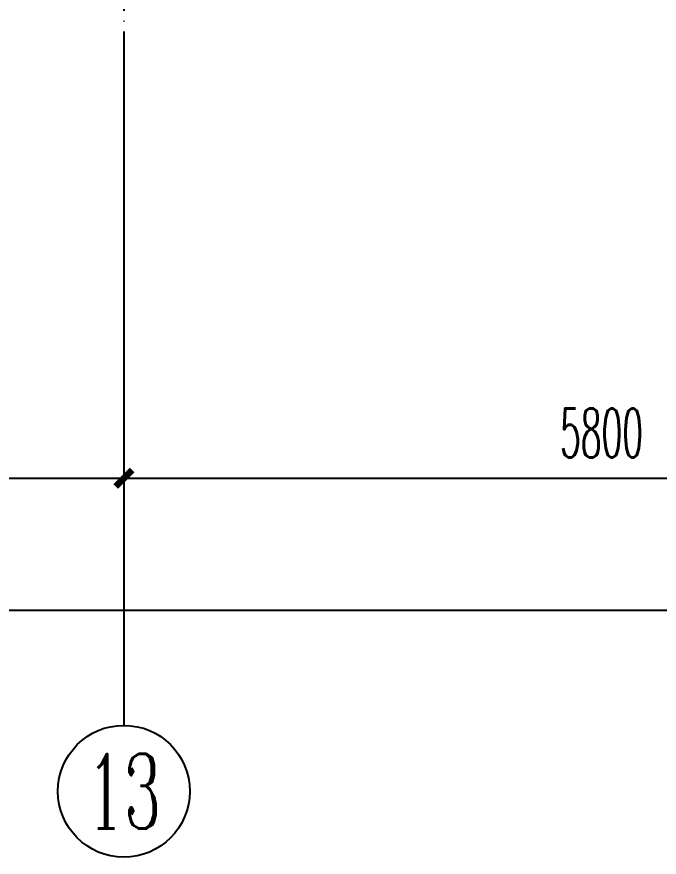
# Model space of a CAD drawing. Extents: x 27938 to 1507990, y 110129 to 923079.
# Drawn here: x 842967 to 846867, y 511441 to 516540 of the extents above; entities that cross this region are included whole.
import ezdxf
from ezdxf.enums import TextEntityAlignment as Align

# ---------------------------------------------------------------- set-up
doc = ezdxf.new("R2010")
doc.units = 0
doc.header["$LTSCALE"] = 1000
doc.header["$MEASUREMENT"] = 0
doc.linetypes.add('DOTE', pattern=[2.42, 2, -0.2, 0.02, -0.2])
for name, color, linetype in [('AXIS', 3, 'Continuous'), ('AXIS_TEXT', 7, 'Continuous'), ('DOTE', 1, 'Continuous')]:
    doc.layers.add(name, color=color, linetype=linetype)
doc.styles.add('_TCH_AXIS', font='COMPLEX', dxfattribs={"bigfont": 'GBCBIG'})
doc.styles.add('_TCH_DIM_T3', font='SIMPLEX.shx', dxfattribs={"width": 0.494118, "bigfont": 'GBCBIG.shx'})
doc.styles.add('COMPLEX', font='COMPLEX')
doc.dimstyles.new('_TCH_ARCH&&100', dxfattribs={"dimtxt": 297.5, "dimasz": 100, "dimexe": 250, "dimexo": 300, "dimgap": 126.25, "dimtad": 1, "dimdec": 0, "dimzin": 0, "dimdsep": 46, "dimtxsty": '_TCH_DIM_T3', "dimblk": 'ARCHTICK', "dimcen": 0.09, "dimclrt": 4, "dimazin": 2, "dimtfac": 1, "dimtdec": 0, "dimtix": 1, "dimtmove": 2, "dimatfit": 3, "dimfxl": 100, "dimtolj": 1, "dimtzin": 0, "dimarcsym": 0})

# ---------------------------------------------------------------- blocks, each defined once
blk = doc.blocks.new('GDGDGDSDA')
at = {"layer": 'DOTE', "color": 0, "linetype": 'DOTE', "ltscale": 0.3}
blk.add_line((435034.6, 370658.3), (435034.8, 359558.3), dxfattribs=at)
blk = doc.blocks.new('_ArchTick')
at = {"color": 0, "linetype": 'ByBlock', "const_width": 0.4}
blk.add_lwpolyline([(-0.5, -0.5), (0.5, 0.5)], dxfattribs=at)
blk = doc.blocks.new('*D621')
at = {"layer": 'AXIS', "color": 0, "lineweight": -2}
for p, q in [((840416.6, 515940.4), (840416.6, 513490.4)), ((843616.6, 515940.4), (843616.6, 513490.4)), ((840416.6, 513740.4), (843616.6, 513740.4))]:
    blk.add_line(p, q, dxfattribs=at)
at = {"layer": 'Defpoints', "color": 0}
for p in [(840416.6, 516240.4), (843616.6, 516240.4), (843616.6, 513740.4)]:
    blk.add_point(p, dxfattribs=at)
at = {"layer": 'AXIS', "color": 0, "lineweight": -2, "xscale": 100, "yscale": 100, "zscale": 100, "rotation": 180}
blk.add_blockref('_ArchTick', (840416.6, 513740.4), dxfattribs=at)
at = {"layer": 'AXIS', "color": 0, "lineweight": -2, "xscale": 100, "yscale": 100, "zscale": 100}
blk.add_blockref('_ArchTick', (843616.6, 513740.4), dxfattribs=at)
at = {"layer": 'AXIS', "color": 4, "insert": (842016.6, 514015.4), "char_height": 297.5, "attachment_point": 5, "style": '_TCH_DIM_T3'}
blk.add_mtext('\\A1;3200', dxfattribs=at)
blk = doc.blocks.new('*D622')
at = {"layer": 'AXIS', "color": 0, "lineweight": -2}
for p, q in [((843616.6, 515940.4), (843616.6, 513490.4)), ((849416.6, 515940.4), (849416.6, 513490.4)), ((843616.6, 513740.4), (849416.6, 513740.4))]:
    blk.add_line(p, q, dxfattribs=at)
at = {"layer": 'Defpoints', "color": 0}
for p in [(843616.6, 516240.4), (849416.6, 516240.4), (849416.6, 513740.4)]:
    blk.add_point(p, dxfattribs=at)
at = {"layer": 'AXIS', "color": 0, "lineweight": -2, "xscale": 100, "yscale": 100, "zscale": 100, "rotation": 180}
blk.add_blockref('_ArchTick', (843616.6, 513740.4), dxfattribs=at)
at = {"layer": 'AXIS', "color": 0, "lineweight": -2, "xscale": 100, "yscale": 100, "zscale": 100}
blk.add_blockref('_ArchTick', (849416.6, 513740.4), dxfattribs=at)
at = {"layer": 'AXIS', "color": 4, "insert": (846516.6, 514015.4), "char_height": 297.5, "attachment_point": 5, "style": '_TCH_DIM_T3'}
blk.add_mtext('\\A1;5800', dxfattribs=at)
blk = doc.blocks.new('*D624')
at = {"layer": 'AXIS', "color": 0, "lineweight": -2}
for p, q in [((827816.6, 515940.4), (827816.6, 512690.4)), ((878016.6, 515940.4), (878016.6, 512690.4)), ((827816.6, 512940.4), (878016.6, 512940.4))]:
    blk.add_line(p, q, dxfattribs=at)
at = {"layer": 'Defpoints', "color": 0}
for p in [(827816.6, 516240.4), (878016.6, 516240.4), (878016.6, 512940.4)]:
    blk.add_point(p, dxfattribs=at)
at = {"layer": 'AXIS', "color": 0, "lineweight": -2, "xscale": 100, "yscale": 100, "zscale": 100, "rotation": 180}
blk.add_blockref('_ArchTick', (827816.6, 512940.4), dxfattribs=at)
at = {"layer": 'AXIS', "color": 0, "lineweight": -2, "xscale": 100, "yscale": 100, "zscale": 100}
blk.add_blockref('_ArchTick', (878016.6, 512940.4), dxfattribs=at)
at = {"layer": 'AXIS', "color": 4, "insert": (852916.6, 513215.4), "char_height": 297.5, "attachment_point": 5, "style": '_TCH_DIM_T3'}
blk.add_mtext('\\A1;50200', dxfattribs=at)
blk = doc.blocks.new('_AXISO')
blk.add_circle((0, 0), 0.5)
at = {"layer": 'AXIS_TEXT', "style": 'COMPLEX', "width": 1.041667}
blk.add_attdef('A', text='', height=0.56, dxfattribs=at).set_placement((-0.25, -0.28), (0.25, -0.28), align=Align.FIT)

msp = doc.modelspace()

# ---------------------------------------------------------------- linework, layer by layer
at = {"layer": 'AXIS', "color": 8}
msp.add_line((843616.6, 516240.5), (843616.6, 512240.5), dxfattribs=at)

# ---------------------------------------------------------------- block references
ref = msp.add_blockref('_AXISO', (843616.6, 511840.5), dxfattribs=dict(at, xscale=800, yscale=800, zscale=800))
ref.add_attrib('A', '13', dxfattribs={"layer": 'AXIS_TEXT', "color": 8, "ltscale": 0.5, "height": 452.55, "style": '_TCH_AXIS', "width": 0.724138}).set_placement((843390.3, 511614.3), (843842.9, 511614.3), align=Align.FIT)
at = {"layer": 'DOTE', "color": 169}
msp.add_blockref('GDGDGDSDA', (408581.8, 156682.1), dxfattribs=at)

# ---------------------------------------------------------------- dimensions: what is measured, and where the dimension line sits
at = {"layer": 'AXIS', "color": 8}
for p1, p2, distance, picture, middle in [((827816.6, 516240.4), (878016.6, 516240.4), -3300, '*D624', (852916.6, 513215.4)), ((840416.6, 516240.4), (843616.6, 516240.4), -2500, '*D621', (842016.6, 514015.4)), ((843616.6, 516240.4), (849416.6, 516240.4), -2500, '*D622', (846516.6, 514015.4))]:
    dim = msp.add_aligned_dim(p1=p1, p2=p2, distance=distance, dimstyle='_TCH_ARCH&&100', dxfattribs=at)
    dim.commit()
    dim.dimension.update_dxf_attribs({"geometry": picture, "text_midpoint": middle})

doc.saveas('drawing.dxf')
